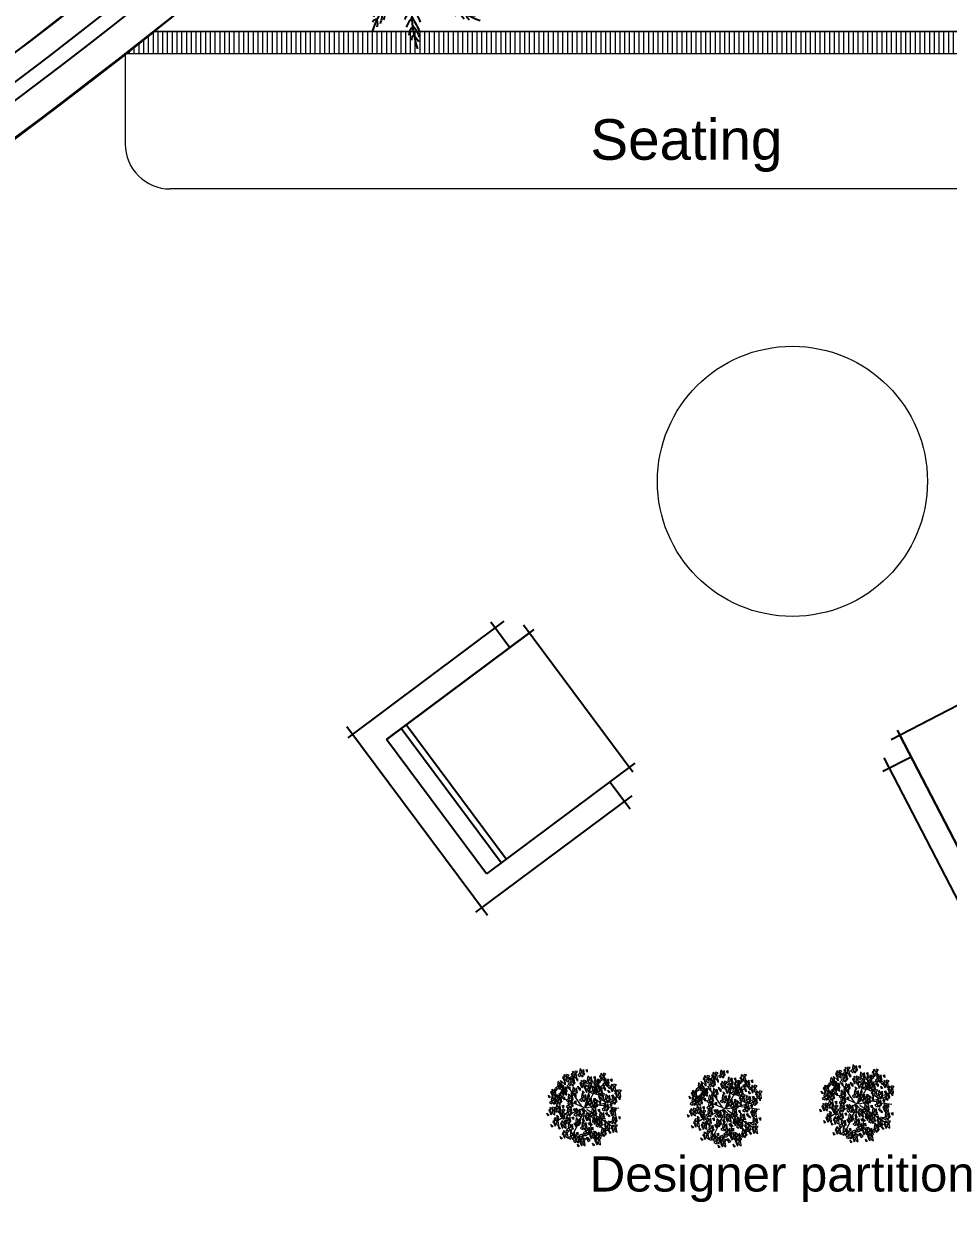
# Model space of a CAD drawing. Header units: millimetres. Extents: x 14520794 to 14796193, y 1415067 to 1454683.
# Drawn here: x 14791447 to 14794568, y 1442282 to 1446332 of the extents above; entities that cross this region are included whole.
import ezdxf

# ---------------------------------------------------------------- set-up
doc = ezdxf.new("R2010")
doc.units = ezdxf.units.MM
doc.header["$LTSCALE"] = 0.01
doc.header["$MEASUREMENT"] = 0
doc.linetypes.add('0', pattern=[0])
doc.layers.get('0').update_dxf_attribs({"color": 6, "lineweight": 0})
for name, color, linetype in [('6', 6, 'Continuous'), ('E.COLHATCH', 9, 'Continuous'), ('ESC', 2, 'Continuous'), ('GLASS', 5, 'Continuous'), ('TREES', 3, 'Continuous'), ('VISITOR CHAIR', 32, 'Continuous')]:
    doc.layers.add(name, color=color, linetype=linetype)
for name, color, linetype, lineweight in [('DIM', 6, 'Continuous', 13), ('fur_h', 32, 'Continuous', 13), ('HATCH', 8, 'Continuous', 15), ('partition', 34, 'Continuous', 30), ('text-1', 2, 'Continuous', 25), ('TREE', 3, 'Continuous', 15)]:
    doc.layers.add(name, color=color, linetype=linetype, lineweight=lineweight)
doc.styles.add('S2', font='arial.ttf', dxfattribs={"width": 0.9, "height": 150})

# ---------------------------------------------------------------- blocks, each defined once
blk = doc.blocks.new('single seater')
for p, q in [((140, 50.1), (140, -671.3)), ((940, -663.6), (940, 57.8)), ((975.3, 30), (104.4, 30)), ((230, -740.9), (230, -60)), ((230, -720), (230, -60)), ((230, -60), (230, -720)), ((850, -60), (230, -60)), ((850, -744.7), (850, -60)), ((850, -127.5), (230, -127.5)), ((850, -150), (230, -150)), ((112.1, -630), (230, -630)), ((850, -630), (975.3, -630))]:
    blk.add_line(p, q)
blk.add_lwpolyline([(193.3, -720), (871, -720)])
blk = doc.blocks.new('A$C6ABC0109')
at = {"layer": 'TREES'}
for centre, radius, start, end in [((6.304, 2.495), 6.78, 161.87058, 201.59363), ((3.633, 5.724), 6.78, 197.87058, 237.59363), ((0.196, 3.84), 0.835, 182.87895, 221.53455), ((-0.143, 4.054), 0.351, 173.77911, 233.03955), ((-4.007, 5.153), 4.263, 326.05264, 338.83185), ((-1.642, 4.347), 1.639, 317.4391, 345.01267), ((-0.839, 4.494), 0.808, 308.4321, 338.35152), ((-2.499, 3.196), 0.351, 209.77911, 269.03955), ((-3.321, 3.142), 0.808, 344.4321, 14.35152), ((-3.884, 2.551), 1.639, 353.4391, 21.01267), ((-6.271, 1.814), 4.263, 2.05264, 14.83185), ((6.381, 6.2), 8.001, 204.56726, 211.21068), ((6.376, 6.862), 8.001, 206.1883, 211.13856), ((-4.862, 4.906), 5.211, 327.55294, 339.11096), ((5.865, -3.401), 6.78, 110.17246, 149.89552), ((3.134, 2.226), 0.835, 131.18084, 169.83644), ((3.093, 2.625), 0.351, 122.081, 181.34143), ((-2.099, 3.221), 0.835, 218.87895, 257.53455), ((1.125, 9.299), 8.001, 242.1883, 247.13856), ((-6.817, 1.111), 5.211, 3.55294, 15.11096), ((-8.105, -0.327), 7.022, 10.67551, 20.63066), ((6.444, 5.585), 8.001, 202.94825, 211.30767), ((6.518, 5.174), 8.001, 201.68252, 211.40186), ((-6.749, 4.499), 7.022, 334.67551, 344.63066), ((-6.261, 3.599), 6.444, 337.03468, 347.42683), ((8.377, -1.595), 8.001, 151.25014, 159.60955), ((8.821, -1.165), 8.001, 152.86914, 159.51256), ((9.337, -0.75), 8.001, 154.49018, 159.44044), ((1.561, 6.338), 4.263, 274.35453, 287.13373), ((2.393, 3.983), 1.639, 265.74098, 293.31455), ((3.006, 3.444), 0.808, 256.73399, 286.6534), ((1.518, 8.767), 8.001, 240.56726, 247.21068), ((1.931, 8.306), 8.001, 238.94825, 247.30767), ((-7.181, -0.768), 6.444, 13.03468, 23.42683), ((6.59, 4.871), 8.001, 200.51858, 211.49813), ((7.907, -2.153), 8.001, 148.82046, 159.80001), ((8.101, -1.908), 8.001, 149.9844, 159.70375), ((-0.652, 8.085), 7.022, 282.9774, 292.93255), ((0.837, 6.856), 5.211, 275.85482, 287.41284), ((-0.554, 6.757), 6.78, 234.96812, 274.69118), ((-3.921, 1.042), 0.351, 246.87666, 306.1371), ((-4.544, 0.504), 0.808, 21.52965, 51.44906), ((-4.636, -0.308), 1.639, 30.53665, 58.11022), ((-6.096, -2.335), 4.263, 39.15019, 51.9294), ((-6.108, -3.226), 5.211, 40.65049, 52.20851), ((-6.267, -5.149), 7.022, 47.77306, 57.72821), ((2.232, 8.018), 8.001, 237.68252, 247.40186), ((2.469, 7.814), 8.001, 236.51858, 247.49813), ((-1.056, 7.144), 6.444, 285.33656, 295.72871), ((5.297, -6.253), 8.001, 114.32017, 125.29972), ((5.595, -6.161), 8.001, 115.48411, 125.20345), ((6, -6.06), 8.001, 116.74985, 125.10926), ((6.609, -5.956), 8.001, 118.36885, 125.01227), ((7.27, -5.907), 8.001, 119.98989, 124.94015), ((3.844, 0.059), 0.835, 96.68054, 135.33615), ((4.036, 0.412), 0.351, 87.58071, 146.84114), ((-4.42, 5.141), 6.78, 270.96812, 310.69118), ((-3.617, 1.303), 0.835, 255.9765, 294.6321), ((-4.712, 8.096), 8.001, 279.28584, 284.23611), ((-4.077, 7.908), 8.001, 277.66481, 284.30823), ((-6.509, 1.896), 6.78, 304.03388, 343.75694), ((-3.47, 7.79), 8.001, 276.0458, 284.40522), ((-5.264, -4.944), 6.444, 50.13223, 60.52438), ((-6.647, -1.335), 6.78, 331.63191, 11.35496), ((2.908, -6.125), 6.78, 75.67217, 115.39522), ((-0.785, -6.734), 6.78, 43.63191, 83.35496), ((-4.593, -4.987), 6.78, 7.63191, 47.35496), ((3.176, 6.486), 6.444, 250.83627, 261.22842), ((4.042, 7.032), 7.022, 248.4771, 258.43225), ((4.573, 5.177), 5.211, 241.35453, 252.91255), ((4.876, 4.339), 4.263, 239.85424, 252.63344), ((4.228, 1.927), 1.639, 231.24069, 258.81426), ((4.428, 1.135), 0.808, 222.2337, 252.15311), ((-3.056, 7.741), 8.001, 274.78007, 284.49941), ((-2.744, 7.722), 8.001, 273.61613, 284.59567), ((-1.353, -7.094), 6.444, 86.13223, 96.52438), ((-7.022, 4.467), 8.001, 310.78007, 320.49941), ((-6.759, 4.634), 8.001, 309.61613, 320.59567), ((-8.193, 0.196), 8.001, 342.68189, 353.66143), ((-3.818, -7.251), 8.001, 46.27991, 57.25946), ((1.173, -8.111), 8.001, 82.27991, 93.25946), ((1.474, -8.191), 8.001, 83.44385, 93.16319), ((6.133, 3.813), 6.444, 218.79601, 229.18816), ((1.871, -8.32), 8.001, 84.70959, 93.069), ((7.157, 3.817), 7.022, 216.43684, 226.39199), ((2.443, -8.555), 8.001, 86.32859, 92.97201), ((6.623, 1.962), 5.211, 209.31427, 220.87229), ((-3.57, -2.974), 1.639, 66.53665, 94.11022), ((-3.559, -5.472), 4.263, 75.15019, 87.9294), ((-8.571, 3.78), 8.001, 315.28584, 320.23611), ((-3.045, -6.2), 5.211, 76.65049, 88.20851), ((-2.044, -7.85), 7.022, 83.77306, 93.72821), ((-7.947, 4.001), 8.001, 313.66481, 320.30823), ((-7.386, 4.262), 8.001, 312.0458, 320.40522), ((2.737, -6.683), 6.444, 119.19798, 129.59013), ((-8.515, -0.458), 8.001, 345.11156, 353.47097), ((-8.322, -0.088), 8.001, 343.84582, 353.56517), ((5.522, -4.655), 6.444, 146.79601, 157.18816), ((-7.351, -3.622), 8.001, 10.27991, 21.25946), ((-7.334, -3.933), 8.001, 11.44385, 21.16319), ((-3.622, -7.493), 8.001, 47.44385, 57.16319), ((7.203, -0.52), 6.444, 182.79601, 193.18816), ((-3.376, -7.831), 8.001, 48.70959, 57.069), ((8.034, -1.119), 7.022, 180.43684, 190.39199), ((3.029, -8.864), 8.001, 87.94963, 92.89989), ((6.436, 1.091), 4.263, 207.81398, 220.59318), ((4.606, -0.61), 1.639, 199.20043, 226.774), ((3.29, -1.989), 0.835, 64.64028, 103.29589), ((-3.972, -2.263), 0.808, 57.52965, 87.44906), ((-3.784, -1.462), 0.351, 282.87666, 342.1371), ((-3.692, -1.071), 0.835, 291.9765, 330.6321), ((0.83, -6.857), 5.211, 109.71625, 121.27427), ((2.57, -7.693), 7.022, 116.83882, 126.79397), ((-8.843, -0.982), 8.001, 346.73056, 353.37399), ((5.842, -5.627), 7.022, 144.43684, 154.39199), ((-7.382, -4.967), 8.001, 14.32859, 20.97201), ((-7.334, -4.351), 8.001, 12.70959, 21.069), ((6.511, -2.305), 5.211, 173.31427, 184.87229), ((-3.052, -8.357), 8.001, 50.32859, 56.97201), ((3.639, -1.792), 0.351, 55.54045, 114.80088), ((4.356, -1.387), 0.808, 190.19344, 220.11285), ((0.003, -6.528), 4.263, 108.21595, 120.99515), ((-9.245, -1.509), 8.001, 348.3516, 353.30187), ((3.027, -5.784), 4.263, 135.81398, 148.59318), ((3.913, -5.692), 5.211, 137.31427, 148.87229), ((-7.494, -5.62), 8.001, 15.94963, 20.89989), ((5.848, -2.9), 4.263, 171.81398, 184.59318), ((-2.76, -8.951), 8.001, 51.94963, 56.89989), ((3.368, -3.201), 1.639, 163.20043, 190.774), ((1.493, -3.543), 0.835, 28.64028, 67.29589), ((-2.094, -4.064), 0.808, 90.59541, 120.51482), ((-1.369, -4.44), 1.639, 99.60241, 127.17597), ((-2.374, -3.29), 0.351, 315.94242, 15.20285), ((-2.51, -2.912), 0.835, 325.04226, 3.69786), ((0.844, -4.569), 1.639, 127.20043, 154.774), ((-0.875, -3.744), 0.835, 352.64028, 31.29589), ((2.709, -3.683), 0.808, 154.19344, 184.11285), ((1.891, -3.589), 0.351, 19.54045, 78.80088), ((0.027, -4.572), 0.808, 118.19344, 148.11285), ((-0.58, -4.015), 0.351, 343.54045, 42.80088)]:
    blk.add_arc(centre, radius, start, end, dxfattribs=at)
blk = doc.blocks.new('flower shrub 3')
at = {"layer": 'TREE', "color": 108, "true_color": 0x003d0f}
for p, q in [((-166.1, 183.2), (-150.2, 187.7)), ((-161.6, 158.3), (-166.1, 183.2)), ((-150.2, 187.7), (-150.3, 167.3)), ((-130.4, 216.9), (-123.5, 236)), ((-114, 215.7), (-130.4, 216.9)), ((-123.5, 236), (-109, 242.8)), ((-227, 106.5), (-211.2, 110.9)), ((-222.6, 81.6), (-227, 106.5)), ((-211.3, 90.6), (-222.6, 79.4)), ((-211.2, 110.9), (-211.3, 90.6)), ((-150.3, 167.3), (-161.6, 156.1)), ((-206, -97.5), (-206.1, -81.5)), ((-204.5, -83.1), (-183.6, -97.3)), ((-191.5, -111.7), (-206, -97.5)), ((-183.6, -97.3), (-191.5, -111.7)), ((-186.9, -150.9), (-179.9, -131.8)), ((-170.5, -152), (-186.9, -150.9)), ((-179.9, -131.8), (-165.5, -125)), ((-166.2, -127.1), (-170.5, -152)), ((-163.1, -171.9), (-163.2, -156)), ((-148.6, -186.2), (-163.1, -171.9)), ((-161.6, -157.6), (-140.7, -171.7)), ((-161.5, -112.4), (-145.7, -107.9)), ((-157.1, -137.2), (-161.5, -112.4)), ((-145.8, -128.2), (-157.1, -139.5)), ((-140.7, -171.7), (-148.6, -186.2)), ((-145.7, -107.9), (-145.8, -128.2)), ((10.1, -195.8), (26, -191.4)), ((14.6, -220.7), (10.1, -195.8)), ((25.9, -211.7), (14.5, -223)), ((26, -191.4), (25.9, -211.7))]:
    blk.add_line(p, q, dxfattribs=at)
at = {"layer": 'TREE', "color": 92, "true_color": 0x00cc00}
for p, q in [((-109.8, 240.6), (-114, 215.7)), ((-104.3, 171), (-104.5, 187)), ((-102.9, 185.4), (-82, 171.2)), ((-96, 214.8), (-80.2, 219.2)), ((-91.6, 189.9), (-96, 214.8)), ((-80.3, 198.9), (-91.6, 187.7)), ((-80.2, 219.2), (-80.3, 198.9)), ((21.4, 185.5), (37.3, 189.9)), ((25.9, 160.6), (21.4, 185.5)), ((37.3, 189.9), (37.2, 169.6)), ((58.3, 162), (58.1, 177.9)), ((59.8, 176.3), (80.7, 162.2)), ((71.1, 221.6), (86.9, 226)), ((75.6, 196.7), (71.1, 221.6)), ((86.9, 205.7), (75.5, 194.4)), ((86.9, 226), (86.9, 205.7)), ((-89.8, 156.8), (-104.3, 171)), ((-82, 171.2), (-89.8, 156.8)), ((37.2, 169.6), (25.8, 158.3)), ((72.8, 147.7), (58.3, 162)), ((80.7, 162.2), (72.8, 147.7)), ((42.5, 35.6), (42.3, 51.6)), ((57, 21.4), (42.5, 35.6)), ((43.9, 50), (64.8, 35.8)), ((64.8, 35.8), (57, 21.4)), ((184.1, 9.5), (199.9, 13.9)), ((188.5, -15.4), (184.1, 9.5)), ((188.1, 20.6), (195.1, 39.7)), ((204.5, 19.5), (188.1, 20.6)), ((195.1, 39.7), (209.5, 46.5)), ((199.9, 13.9), (199.8, -6.4)), ((208.7, 44.3), (204.5, 19.5)), ((84.7, -53.7), (100.5, -49.2)), ((89.1, -78.6), (84.7, -53.7)), ((100.4, -69.6), (89.1, -80.8)), ((100.5, -49.2), (100.4, -69.6)), ((199.8, -6.4), (188.5, -17.7)), ((218.7, -20.8), (218.5, -4.8)), ((233.2, -35), (218.7, -20.8)), ((220.1, -6.4), (241, -20.6)), ((241, -20.6), (233.2, -35)), ((143.4, -141.7), (159.2, -137.2)), ((147.8, -166.6), (143.4, -141.7)), ((159.2, -137.2), (159.2, -157.6))]:
    blk.add_line(p, q, dxfattribs=at)
at = {"layer": 'TREE', "color": 72}
blk.add_line((159.2, -157.6), (147.8, -168.8), dxfattribs=at)
at = {"layer": 'TREE', "color": 92, "true_color": 0x00cc00}
for points in [[(-81.5, 253.1), (-74, 262.7), (-93.5, 268.4), (-80.9, 255.3)], [(-50.4, 246.2), (-38.7, 261.6), (-30.1, 245.6), (-46.1, 237), (-50.4, 246.2)], [(24.3, 250.7), (23.1, 262.8), (8.2, 260.2), (24.3, 250.7)], [(49.5, 264.4), (57, 273.9), (37.6, 279.7), (50.2, 266.6)], [(-84.4, 211.6), (-109.5, 214.3), (-109.3, 230.8), (-89.8, 225), (-82.2, 211)], [(-92.8, 176.4), (-85.3, 186), (-104.8, 191.7), (-92.2, 178.6)], [(-81.7, 236.7), (-97.2, 231.9), (-102, 247.4), (-81, 238.9)], [(-59.4, 140), (-93.7, 220.8)], [(-84.3, 244.8), (-59.4, 248.7), (-55.3, 232.7), (-75.6, 233.3), (-86.6, 244.9)], [(-82.1, 204.2), (-57.1, 208), (-53, 192.1), (-73.3, 192.7), (-84.3, 204.3)], [(-76.4, 204), (-81.2, 192.8), (-60.9, 192.3), (-76.4, 201.7)], [(-80.5, 219.9), (-66.7, 228.5), (-58, 214.8), (-80.5, 217.6)], [(-78.2, 179.3), (-64.4, 187.9), (-55.7, 174.2), (-78.3, 177)], [(-55.5, 223.7), (-51.3, 212.3), (-37.6, 218.7), (-55.5, 223.7)], [(-53.2, 183.1), (-49, 171.7), (-35.3, 178.1), (-53.2, 183.1)], [(-48.1, 205.5), (-36.4, 221), (-27.8, 205), (-43.9, 196.4), (-48.1, 205.5)], [(-37.1, 234.5), (-41.8, 227.9), (-30.6, 225.3), (-26, 229.7), (-34.9, 234.5)], [(-34.9, 193.9), (-39.6, 187.3), (-28.3, 184.7), (-23.7, 189.1), (-32.6, 193.8)], [(-23.3, 211), (1.6, 214.8), (5.7, 198.9), (-14.6, 199.5), (-25.6, 211)], [(-19.5, 186), (-5.7, 194.7), (3, 180.9), (-19.5, 183.8)], [(13.5, 230.4), (-1.8, 218.4), (-6, 236.1), (11.8, 240.3), (13.5, 230.4)], [(3.7, 245), (10, 250.2), (-0.2, 255.6), (-5.8, 252.5), (1.6, 245.7)], [(5.5, 189.9), (9.7, 178.5), (23.4, 184.9), (5.5, 189.9)], [(17.3, 172.8), (23.5, 178), (13.3, 183.4), (7.7, 180.4), (15.1, 173.5)], [(10.6, 212.3), (22.3, 227.8), (30.9, 211.8), (14.9, 203.2), (10.6, 212.3)], [(23.9, 200.7), (19.2, 194), (30.4, 191.5), (35, 195.9), (26.1, 200.6)], [(46.7, 222.9), (21.5, 225.6), (21.7, 242.1), (41.2, 236.3), (48.8, 222.3)], [(37.8, 178.5), (36.7, 190.6), (21.8, 188), (37.8, 178.5)], [(49.4, 248), (33.8, 243.2), (29, 258.7), (50, 250.1)], [(62.9, 175.8), (47.4, 171), (42.5, 186.5), (63.6, 177.9)], [(63.1, 192.2), (70.6, 201.7), (51.1, 207.5), (63.7, 194.4)], [(65.7, 157.2), (92.6, 203.7)], [(94.8, 201), (79.5, 189.1), (75.4, 206.8), (93.1, 211), (94.8, 201)], [(85, 215.7), (91.3, 220.9), (81.1, 226.3), (75.5, 223.2), (82.9, 216.3)], [(105.6, 221.4), (104.4, 233.5), (89.5, 230.8), (105.6, 221.4)], [(128, 193.6), (102.9, 196.3), (103, 212.7), (122.5, 207), (130.1, 192.9)], [(121.4, 167.2), (120.3, 179.3), (105.3, 176.7), (121.4, 167.2)], [(130.7, 218.7), (115.1, 213.8), (110.3, 229.4), (131.3, 220.8)], [(130.8, 235.1), (138.4, 244.6), (118.9, 250.4), (131.5, 237.2)], [(146.5, 164.5), (130.9, 159.7), (126.1, 175.2), (147.1, 166.7)], [(146.6, 180.9), (154.2, 190.5), (134.7, 196.2), (147.3, 183.1)], [(218.9, 167.4), (226.5, 176.9), (207, 182.7), (219.6, 169.6)], [(-95.7, 134.9), (-120.8, 137.6), (-120.6, 154.1), (-101.1, 148.3), (-93.5, 134.3)], [(-115.9, 92.7), (-104.2, 108.2), (-95.6, 92.2), (-111.6, 83.6), (-115.9, 92.7)], [(-109.4, 155.5), (-114.1, 148.9), (-102.9, 146.3), (-98.3, 150.7), (-107.2, 155.5)], [(-92.9, 160), (-108.5, 155.2), (-113.3, 170.7), (-92.3, 162.2)], [(-100.1, 123), (-75.2, 126.8), (-71.1, 110.9), (-91.4, 111.5), (-102.4, 123)], [(-96.3, 98.1), (-82.5, 106.7), (-73.8, 92.9), (-96.3, 95.8)], [(-74.1, 163.4), (-78.9, 152.2), (-58.6, 151.7), (-74.2, 161.1)], [(-71.3, 101.9), (-67.1, 90.5), (-53.4, 96.9), (-71.3, 101.9)], [(-66.2, 124.3), (-54.5, 139.8), (-45.9, 123.8), (-61.9, 115.2), (-66.2, 124.3)], [(-53, 112.7), (-57.6, 106), (-46.4, 103.5), (-41.8, 107.9), (-50.7, 112.6)], [(-54.9, 123), (-30, 126.8), (-25.9, 110.9), (-46.2, 111.5), (-57.2, 123)], [(-2.5, 7.1), (-51.6, 124.7)], [(-51.1, 98.1), (-37.3, 106.7), (-28.6, 92.9), (-51.2, 95.8)], [(-26.1, 101.9), (-21.9, 90.5), (-8.2, 96.9), (-26.1, 101.9)], [(-21, 124.3), (-9.3, 139.8), (-0.7, 123.8), (-16.7, 115.2), (-21, 124.3)], [(-15.4, 170.1), (-20.2, 159), (0.1, 158.4), (-15.4, 167.9)], [(-7.8, 112.7), (-12.5, 106), (-1.2, 103.5), (3.4, 107.9), (-5.5, 112.6)], [(-0.7, 129.8), (24.2, 133.6), (28.3, 117.7), (8, 118.2), (-3, 129.8)], [(-2.5, 7.1), (56.3, 136.9)], [(7.2, 88.9), (2.4, 77.8), (22.7, 77.2), (7.1, 86.7)], [(3.1, 104.8), (16.9, 113.5), (25.6, 99.7), (3.1, 102.6)], [(27.1, 158.2), (11.8, 146.2), (7.6, 163.9), (25.3, 168.1), (27.1, 158.2)], [(28.1, 108.7), (32.3, 97.3), (46, 103.7), (28.1, 108.7)], [(33.2, 131.1), (44.9, 146.6), (53.5, 130.5), (37.5, 121.9), (33.2, 131.1)], [(60.2, 150.7), (35.1, 153.4), (35.3, 169.9), (54.7, 164.1), (62.4, 150.1)], [(46.4, 119.4), (41.7, 112.8), (53, 110.2), (57.6, 114.6), (48.7, 119.4)], [(60.3, 138.8), (85.2, 142.6), (89.3, 126.7), (69, 127.3), (58, 138.8)], [(68.2, 97.9), (63.4, 86.8), (83.7, 86.2), (68.1, 95.7)], [(64.1, 113.8), (77.9, 122.5), (86.6, 108.7), (64, 111.6)], [(89.1, 117.7), (93.3, 106.3), (107, 112.7), (89.1, 117.7)], [(110.7, 146.9), (95.3, 134.9), (91.2, 152.6), (108.9, 156.8), (110.7, 146.9)], [(100.9, 161.5), (107.1, 166.7), (96.9, 172.1), (91.3, 169.1), (98.7, 162.2)], [(94.2, 140.1), (105.9, 155.6), (114.5, 139.6), (98.5, 131), (94.2, 140.1)], [(107.4, 128.5), (102.7, 121.8), (114, 119.3), (118.6, 123.7), (109.7, 128.4)], [(112.2, 120.7), (137.2, 124.6), (141.3, 108.7), (120.9, 109.2), (110, 120.8)], [(116.1, 95.8), (129.9, 104.5), (138.5, 90.7), (116, 93.5)], [(143.8, 139.4), (118.7, 142.1), (118.8, 158.6), (138.3, 152.8), (146, 138.8)], [(122.1, 56.8), (200.5, 95.9)], [(141, 99.6), (145.2, 88.2), (159, 94.6), (141, 99.6)], [(146.1, 122.1), (157.9, 137.6), (166.5, 121.5), (150.4, 112.9), (146.1, 122.1)], [(159.4, 110.4), (154.7, 103.8), (165.9, 101.2), (170.6, 105.6), (161.6, 110.4)], [(182.9, 133.3), (167.6, 121.4), (163.4, 139.1), (181.2, 143.3), (182.9, 133.3)], [(173.1, 148), (179.4, 153.2), (169.2, 158.6), (163.6, 155.5), (171, 148.6)], [(170.9, 107.2), (195.9, 111), (200, 95.1), (179.7, 95.7), (168.7, 107.3)], [(174.8, 82.3), (188.6, 90.9), (197.3, 77.1), (174.7, 80)], [(193.7, 153.7), (192.5, 165.8), (177.6, 163.1), (193.7, 153.7)], [(216.1, 125.9), (191, 128.6), (191.1, 145), (210.6, 139.3), (218.2, 125.2)], [(218.8, 151), (203.2, 146.2), (198.4, 161.7), (219.4, 153.1)], [(204.9, 108.5), (216.6, 124), (225.2, 108), (209.2, 99.4), (204.9, 108.5)], [(218.1, 96.9), (213.4, 90.2), (224.7, 87.7), (229.3, 92.1), (220.4, 96.8)], [(229.7, 72.4), (241.4, 87.9), (250.1, 71.9), (234, 63.3), (229.7, 72.4)], [(-121, 70.3), (-116.8, 58.9), (-103.1, 65.3), (-121, 70.3)], [(-102.6, 81.1), (-107.3, 74.5), (-96.1, 71.9), (-91.5, 76.3), (-100.4, 81)], [(-102.4, 26), (-77.4, 29.8), (-73.3, 13.9), (-93.7, 14.4), (-104.6, 26)], [(-98.5, 1), (-84.7, 9.7), (-76.1, -4.1), (-98.6, -1.2)], [(-92.2, 82.1), (-97, 71), (-76.7, 70.4), (-92.3, 79.9)], [(-73.6, 4.9), (-69.4, -6.5), (-55.6, -0.1), (-73.6, 4.9)], [(-68.5, 27.3), (-56.7, 42.8), (-48.1, 26.8), (-64.2, 18.2), (-68.5, 27.3)], [(-55.2, 15.7), (-59.9, 9), (-48.7, 6.5), (-44, 10.9), (-53, 15.6)], [(-47, 82.1), (-51.8, 71), (-31.5, 70.4), (-47.1, 79.9)], [(3.8, 66.6), (28.7, 70.4), (32.8, 54.5), (12.5, 55.1), (1.5, 66.6)], [(11.7, 25.7), (6.9, 14.6), (27.2, 14), (11.7, 23.5)], [(7.6, 41.6), (21.4, 50.3), (30.1, 36.5), (7.6, 39.4)], [(9.7, 7.1), (125, 58.6)], [(14.6, 7.1), (137.2, 26.7)], [(14.6, 4.7), (156.8, -137.4)], [(32.6, 45.5), (36.8, 34.1), (50.5, 40.5), (32.6, 45.5)], [(37.7, 67.9), (49.4, 83.4), (58, 67.4), (42, 58.8), (37.7, 67.9)], [(51, 56.3), (46.3, 49.6), (57.5, 47.1), (62.1, 51.5), (53.2, 56.2)], [(67.2, -8.8), (66, 3.3), (51.1, 0.7), (67.2, -8.8)], [(71.6, 66.6), (96.5, 70.4), (100.6, 54.5), (80.3, 55.1), (69.3, 66.6)], [(79.5, 25.7), (74.7, 14.6), (95, 14), (79.4, 23.5)], [(75.4, 41.6), (89.2, 50.3), (97.9, 36.5), (75.3, 39.4)], [(92.4, 4.9), (100, 14.5), (80.5, 20.3), (93.1, 7.1)], [(100.9, 21.5), (125.9, 25.3), (130, 9.4), (109.6, 9.9), (98.7, 21.5)], [(100.4, 45.5), (104.6, 34.1), (118.3, 40.5), (100.4, 45.5)], [(104.8, -3.5), (118.6, 5.2), (127.2, -8.6), (104.7, -5.7)], [(105.5, 67.9), (117.2, 83.4), (125.8, 67.4), (109.8, 58.8), (105.5, 67.9)], [(118.7, 56.3), (114, 49.6), (125.3, 47.1), (129.9, 51.5), (121, 56.2)], [(120.2, 79.9), (115.3, 68.7), (135.7, 68.2), (120.1, 77.6)], [(129.7, 0.4), (133.9, -11), (147.7, -4.6), (129.7, 0.4)], [(134.8, -1.1), (159.8, 2.7), (163.9, -13.2), (143.5, -12.6), (132.5, -1)], [(134.9, 22.8), (146.6, 38.3), (155.2, 22.2), (139.1, 13.7), (134.9, 22.8)], [(148.1, 11.2), (143.4, 4.5), (154.6, 2), (159.3, 6.3), (150.4, 11.1)], [(168.7, 0.2), (180.5, 15.7), (189.1, -0.3), (173, -8.9), (168.7, 0.2)], [(178.9, 66.3), (174.1, 55.2), (194.4, 54.6), (178.8, 64.1)], [(195.8, 71.1), (220.8, 74.9), (224.8, 59), (204.5, 59.6), (193.5, 71.2)], [(203.7, 30.3), (198.9, 19.1), (219.2, 18.5), (203.7, 28)], [(199.6, 46.2), (213.4, 54.8), (222.1, 41), (199.6, 43.9)], [(199.8, 86.1), (204, 74.7), (217.7, 81.1), (199.8, 86.1)], [(237.2, 9.2), (221.8, -2.7), (217.7, 15), (235.4, 19.2), (237.2, 9.2)], [(227.4, 23.9), (233.6, 29.1), (223.4, 34.5), (217.8, 31.4), (225.2, 24.6)], [(224.6, 50), (228.8, 38.6), (242.5, 45), (224.6, 50)], [(247.9, 29.6), (246.8, 41.7), (231.8, 39.1), (247.9, 29.6)], [(243, 60.8), (238.3, 54.1), (249.5, 51.6), (254.1, 56), (245.2, 60.7)], [(270.3, 1.8), (245.2, 4.5), (245.3, 20.9), (264.8, 15.2), (272.5, 1.2)], [(273, 26.9), (257.4, 22.1), (252.6, 37.6), (273.6, 29)], [(273.1, 43.3), (280.7, 52.8), (261.2, 58.6), (273.8, 45.5)], [(-111.7, -63.3), (-116.4, -69.9), (-105.2, -72.5), (-100.5, -68.1), (-109.4, -63.4)], [(-115.9, -90), (-104.2, -74.5), (-95.6, -90.6), (-111.6, -99.2), (-115.9, -90)], [(-94.4, -14.9), (-99.3, -26), (-78.9, -26.6), (-94.5, -17.1)], [(-75.3, -16.9), (-50.3, -13.1), (-46.2, -29), (-66.6, -28.4), (-77.5, -16.8)], [(-67.3, -57.7), (-72.2, -68.9), (-51.8, -69.4), (-67.4, -60)], [(-71.4, -41.8), (-57.6, -33.2), (-49, -46.9), (-71.5, -44.1)], [(-49.9, -94.3), (-42.3, -84.8), (-61.8, -79), (-49.2, -92.2)], [(-52.7, -55.3), (-27.7, -51.4), (-23.6, -67.3), (-44, -66.8), (-54.9, -55.2)], [(-48.8, -80.2), (-35.1, -71.5), (-26.4, -85.3), (-48.9, -82.4)], [(-46.5, -38), (-42.3, -49.4), (-28.5, -43), (-46.5, -38)], [(-41.3, -15.6), (-29.6, -0.1), (-21, -16.1), (-37.1, -24.7), (-41.3, -15.6)], [(-28.1, -27.2), (-32.8, -33.8), (-21.6, -36.4), (-16.9, -32), (-25.8, -27.3)], [(-23.9, -76.3), (-19.7, -87.7), (-5.9, -81.3), (-23.9, -76.3)], [(-18.8, -53.9), (-7, -38.4), (1.6, -54.5), (-14.5, -63.1), (-18.8, -53.9)], [(-5.5, -65.6), (-10.2, -72.2), (1, -74.8), (5.7, -70.4), (-3.3, -65.6)], [(3.8, -48.5), (28.7, -44.6), (32.8, -60.6), (12.5, -60), (1.5, -48.4)], [(7.6, -73.4), (21.4, -64.8), (30.1, -78.5), (7.6, -75.7)], [(32.6, -69.6), (36.8, -81), (50.5, -74.6), (32.6, -69.6)], [(56.4, -29.1), (41.1, -41), (36.9, -23.3), (54.7, -19.2), (56.4, -29.1)], [(46.6, -14.4), (52.9, -9.2), (42.7, -3.9), (37.1, -6.9), (44.5, -13.8)], [(37.7, -47.1), (49.4, -31.7), (58, -47.7), (42, -56.3), (37.7, -47.1)], [(51, -58.8), (46.3, -65.4), (57.5, -68), (62.1, -63.6), (53.2, -58.8)], [(55.9, -29), (171.1, -41.2)], [(83.6, -85.5), (68.2, -97.4), (64.1, -79.7), (81.8, -75.6), (83.6, -85.5)], [(73.8, -70.8), (80, -65.6), (69.8, -60.3), (64.2, -63.3), (71.6, -70.2)], [(89.6, -36.6), (64.5, -33.8), (64.6, -17.4), (84.1, -23.2), (91.7, -37.2)], [(92.3, -11.5), (76.7, -16.3), (71.9, -0.7), (92.9, -9.3)], [(94.3, -65.2), (93.2, -53.1), (78.2, -55.7), (94.3, -65.2)], [(116.7, -93), (91.6, -90.2), (91.7, -73.8), (111.2, -79.6), (118.8, -93.6)], [(119.4, -67.9), (103.8, -72.7), (99, -57.1), (120, -65.7)], [(108.9, -19.4), (104, -30.5), (124.4, -31.1), (108.8, -21.6)], [(119.5, -51.5), (127.1, -41.9), (107.6, -36.2), (120.2, -49.3)], [(116.8, -90), (128.5, -74.5), (137.1, -90.6), (121.1, -99.2), (116.8, -90)], [(142.7, -41.9), (137.9, -53.1), (158.2, -53.6), (142.7, -44.2)], [(138.6, -26), (152.4, -17.4), (161.1, -31.2), (138.6, -28.3)], [(163.6, -22.2), (167.8, -33.6), (181.6, -27.2), (163.6, -22.2)], [(187.5, -60.7), (172.1, -72.6), (168, -54.9), (185.7, -50.8), (187.5, -60.7)], [(177.7, -46), (183.9, -40.8), (173.7, -35.5), (168.1, -38.5), (175.5, -45.4)], [(170.9, -71), (195.9, -67.2), (200, -83.1), (179.7, -82.6), (168.7, -71)], [(182, -11.4), (177.3, -18.1), (188.5, -20.6), (193.1, -16.2), (184.2, -11.5)], [(198.2, -40.3), (197.1, -28.2), (182.1, -30.9), (198.2, -40.3)], [(220.6, -68.1), (195.5, -65.4), (195.6, -49), (215.1, -54.8), (222.8, -68.8)], [(223.3, -43.1), (207.7, -47.9), (202.9, -32.3), (223.9, -40.9)], [(204.9, -69.7), (216.6, -54.2), (225.2, -70.3), (209.2, -78.8), (204.9, -69.7)], [(220.6, -86.6), (226.8, -81.4), (216.6, -76.1), (211, -79.1), (218.4, -86)], [(223.5, -26.6), (231, -17.1), (211.5, -11.3), (224.1, -24.5)], [(218.1, -81.3), (213.4, -88), (224.7, -90.6), (229.3, -86.2), (220.4, -81.4)], [(241.1, -80.9), (240, -68.9), (225.1, -71.5), (241.1, -80.9)], [(266.2, -83.7), (250.7, -88.5), (245.8, -72.9), (266.9, -81.5)], [(266.4, -67.2), (273.9, -57.7), (254.4, -51.9), (267, -65.1)], [(-121, -112.4), (-116.8, -123.8), (-103.1, -117.4), (-121, -112.4)], [(-102.6, -101.7), (-107.3, -108.3), (-96.1, -110.9), (-91.5, -106.5), (-100.4, -101.7)], [(-85.9, -128.4), (-101.2, -140.3), (-105.4, -122.6), (-87.6, -118.4), (-85.9, -128.4)], [(-95.7, -113.7), (-89.4, -108.5), (-99.6, -103.1), (-105.2, -106.2), (-97.8, -113.1)], [(-97.9, -147.8), (-72.9, -143.9), (-68.8, -159.8), (-89.1, -159.3), (-100.1, -147.7)], [(-75.1, -108), (-76.3, -95.9), (-91.2, -98.6), (-75.1, -108)], [(-52.7, -135.8), (-77.8, -133.1), (-77.7, -116.7), (-58.2, -122.4), (-50.6, -136.5)], [(-50, -110.7), (-65.6, -115.6), (-70.4, -100), (-49.4, -108.6)], [(-63.9, -146.4), (-52.2, -130.9), (-43.6, -147), (-59.7, -155.6), (-63.9, -146.4)], [(-44.8, -96.1), (-49.6, -107.2), (-29.3, -107.8), (-44.8, -98.3)], [(-34.6, -136.5), (-9.7, -132.6), (-5.6, -148.5), (-25.9, -148), (-36.9, -136.4)], [(-12.8, -149), (-20.2, -90.2)], [(-0.7, -135.1), (11, -119.7), (19.6, -135.7), (3.6, -144.3), (-0.7, -135.1)], [(11.7, -89.3), (6.9, -100.5), (27.2, -101), (11.7, -91.6)], [(28.6, -104.9), (53.6, -101), (57.7, -117), (37.4, -116.4), (26.4, -104.8)], [(36.6, -145.7), (31.7, -156.9), (52.1, -157.4), (36.5, -148)], [(32.5, -129.8), (46.3, -121.2), (54.9, -134.9), (32.4, -132.1)], [(57.4, -126), (61.7, -137.4), (75.4, -131), (57.4, -126)], [(62.6, -103.5), (74.3, -88.1), (82.9, -104.1), (66.8, -112.7), (62.6, -103.5)], [(70.6, -104.9), (75.5, -144.1)], [(75.8, -115.2), (71.1, -121.8), (82.3, -124.4), (87, -120), (78.1, -115.3)], [(82.8, -91.4), (107.8, -87.5), (111.9, -103.4), (91.6, -102.9), (80.6, -91.3)], [(90.8, -132.2), (86, -143.3), (106.3, -143.9), (90.7, -134.4)], [(86.7, -116.3), (100.5, -107.6), (109.2, -121.4), (86.6, -118.5)], [(105.4, -154.3), (111.6, -149.1), (101.4, -143.7), (95.8, -146.8), (103.2, -153.7)], [(125.9, -148.6), (124.8, -136.5), (109.9, -139.2), (125.9, -148.6)], [(111.7, -112.4), (115.9, -123.8), (129.6, -117.4), (111.7, -112.4)], [(130, -101.7), (125.3, -108.3), (136.6, -110.9), (141.2, -106.5), (132.3, -101.7)], [(151, -151.4), (135.5, -156.2), (130.6, -140.6), (151.7, -149.2)], [(151.2, -134.9), (158.7, -125.4), (139.2, -119.6), (151.8, -132.8)], [(148.4, -118.4), (173.3, -114.6), (177.4, -130.5), (157.1, -129.9), (146.1, -118.4)], [(152.2, -143.4), (166, -134.7), (174.7, -148.5), (152.1, -145.6)], [(178.9, -111.9), (174.1, -123), (194.4, -123.6), (178.8, -114.1)], [(174.8, -96), (188.6, -87.3), (197.3, -101.1), (174.7, -98.2)], [(177.2, -139.5), (181.4, -150.9), (195.1, -144.5), (177.2, -139.5)], [(182.3, -117.1), (194, -101.6), (202.6, -117.6), (186.6, -126.2), (182.3, -117.1)], [(195.5, -128.7), (190.8, -135.4), (202.1, -137.9), (206.7, -133.5), (197.8, -128.8)], [(199.8, -92.1), (204, -103.5), (217.7, -97.1), (199.8, -92.1)], [(230.4, -101.3), (215.1, -113.2), (210.9, -95.5), (228.6, -91.4), (230.4, -101.3)], [(263.5, -108.8), (238.4, -106), (238.6, -89.6), (258, -95.4), (265.7, -109.4)]]:
    blk.add_lwpolyline(points, dxfattribs=at)
at = {"layer": 'TREE', "color": 108, "true_color": 0x003d0f}
for points in [[(-187.7, 165.1), (-180.1, 174.7), (-199.6, 180.4), (-187, 167.3)], [(-190.5, 199.7), (-165.5, 203.5), (-161.4, 187.6), (-181.8, 188.2), (-192.7, 199.8)], [(-186.6, 174.8), (-172.8, 183.4), (-164.2, 169.6), (-186.7, 172.5)], [(-161.7, 178.6), (-157.5, 167.2), (-143.7, 173.6), (-161.7, 178.6)], [(-156.6, 201), (-144.8, 216.5), (-136.2, 200.5), (-152.3, 191.9), (-156.6, 201)], [(-143.3, 189.4), (-148, 182.7), (-136.8, 180.2), (-132.1, 184.6), (-141, 189.3)], [(-117.5, 219.1), (-132.8, 207.1), (-137, 224.8), (-119.3, 229), (-117.5, 219.1)], [(-127.3, 233.7), (-121, 238.9), (-131.2, 244.3), (-136.8, 241.3), (-129.5, 234.4)], [(-118.1, 162.7), (-119.2, 174.8), (-134.1, 172.2), (-118.1, 162.7)], [(-106.8, 239.4), (-107.9, 251.5), (-122.8, 248.9), (-106.8, 239.4)], [(-122.7, 167.2), (-111, 182.7), (-102.3, 166.6), (-118.4, 158), (-122.7, 167.2)], [(-258.3, 84.8), (-252.1, 90), (-262.2, 95.4), (-267.9, 92.4), (-260.5, 85.5)], [(-237.8, 90.5), (-238.9, 102.6), (-253.8, 100), (-237.8, 90.5)], [(-223.7, 131.1), (-239, 119.1), (-243.2, 136.9), (-225.4, 141), (-223.7, 131.1)], [(-233.5, 145.7), (-227.2, 151), (-237.4, 156.3), (-243, 153.3), (-235.6, 146.4)], [(-212.7, 87.8), (-228.2, 83), (-233.1, 98.5), (-212, 90)], [(-212.9, 151.4), (-214.1, 163.5), (-229, 160.9), (-212.9, 151.4)], [(-212.5, 104.2), (-205, 113.8), (-224.5, 119.5), (-211.9, 106.4)], [(-217.6, 109.4), (-192.6, 113.3), (-188.5, 97.4), (-208.9, 97.9), (-219.9, 109.5)], [(-190.5, 123.6), (-215.6, 126.4), (-215.5, 142.8), (-196, 137), (-188.4, 123)], [(-213.7, 84.5), (-200, 93.2), (-191.3, 79.4), (-213.8, 82.3)], [(-187.8, 148.7), (-203.4, 143.9), (-208.2, 159.4), (-187.2, 150.9)], [(-188.8, 88.4), (-184.6, 77), (-170.8, 83.4), (-188.8, 88.4)], [(-182.5, 158.9), (-187.4, 147.7), (-167, 147.1), (-182.6, 156.6)], [(-183.7, 110.8), (-171.9, 126.3), (-163.3, 110.2), (-179.4, 101.6), (-183.7, 110.8)], [(-170.4, 99.1), (-175.1, 92.5), (-163.9, 89.9), (-159.2, 94.3), (-168.2, 99.1)], [(-9.9, 24.3), (-166.8, 132)], [(-156.6, 165.8), (-131.6, 169.7), (-127.5, 153.8), (-147.9, 154.3), (-158.9, 165.9)], [(-148.7, 125), (-153.5, 113.9), (-133.2, 113.3), (-148.7, 122.8)], [(-152.8, 140.9), (-139, 149.6), (-130.3, 135.8), (-152.8, 138.7)], [(-149.8, 91.4), (-124.9, 95.2), (-120.8, 79.3), (-141.1, 79.9), (-152.1, 91.5)], [(-128.8, 142.4), (-144.1, 130.4), (-148.3, 148.1), (-130.6, 152.3), (-128.8, 142.4)], [(-138.6, 157), (-132.3, 162.2), (-142.5, 167.6), (-148.1, 164.6), (-140.8, 157.7)], [(-127.8, 144.8), (-123.6, 133.4), (-109.9, 139.8), (-127.8, 144.8)], [(-283.1, 39.5), (-258.1, 43.3), (-254.1, 27.4), (-274.4, 28), (-285.4, 39.6)], [(-279.3, 14.6), (-265.5, 23.2), (-256.8, 9.5), (-279.3, 12.3)], [(-248.5, 70.2), (-263.8, 58.2), (-268, 75.9), (-250.3, 80.1), (-248.5, 70.2)], [(-254.3, 18.4), (-250.1, 7), (-236.4, 13.4), (-254.3, 18.4)], [(-249.2, 40.8), (-237.5, 56.3), (-228.8, 40.3), (-244.9, 31.7), (-249.2, 40.8)], [(-235.9, 29.2), (-240.6, 22.6), (-229.4, 20), (-224.8, 24.4), (-233.7, 29.1)], [(-215.4, 62.7), (-240.5, 65.4), (-240.3, 81.9), (-220.8, 76.1), (-213.2, 62.1)], [(-209.7, 68.6), (-214.5, 57.5), (-194.2, 56.9), (-209.7, 66.3)], [(-183, 7), (-198.3, -4.9), (-202.5, 12.8), (-184.8, 16.9), (-183, 7)], [(-192.8, 21.7), (-186.5, 26.9), (-196.7, 32.2), (-202.4, 29.2), (-195, 22.3)], [(-7.4, 4.7), (-201.1, -54.1)], [(-172.3, 27.3), (-173.4, 39.4), (-188.3, 36.8), (-172.3, 27.3)], [(-149.9, -0.5), (-175, 2.3), (-174.8, 18.7), (-155.3, 12.9), (-147.7, -1.1)], [(-147.2, 24.6), (-162.7, 19.8), (-167.5, 35.4), (-146.5, 26.8)], [(-147, 41), (-139.5, 50.6), (-159, 56.4), (-146.4, 43.2)], [(-138.4, -6.5), (-139.5, 5.6), (-154.3, 11.9), (-138.4, -6.5)], [(-141.9, 50.6), (-146.7, 39.4), (-126.4, 38.9), (-141.9, 48.3)], [(-146, 66.5), (-132.2, 75.1), (-123.5, 61.3), (-146, 64.2)], [(-113.3, -9.2), (-128.8, -14), (-133.7, 1.5), (-112.6, -7.1)], [(-113.1, 7.2), (-105.6, 16.7), (-125.1, 22.5), (-112.5, 9.4)], [(-275.2, -1.3), (-280, -12.5), (-259.7, -13), (-275.2, -3.6)], [(-231.1, -16.9), (-206.2, -13.1), (-202.1, -29), (-222.4, -28.4), (-233.4, -16.8)], [(-223.2, -57.7), (-228, -68.9), (-207.7, -69.4), (-223.3, -60)], [(-227.3, -41.8), (-213.5, -33.2), (-204.8, -46.9), (-227.4, -44.1)], [(-196.7, -101.1), (-189.2, -91.6), (-208.7, -85.8), (-196.1, -98.9)], [(-187.5, -92.3), (-202.8, -104.2), (-207, -86.5), (-189.3, -82.3), (-187.5, -92.3)], [(-197.3, -77.6), (-191.1, -72.4), (-201.3, -67), (-206.9, -70.1), (-199.5, -77)], [(-202.3, -38), (-198.1, -49.4), (-184.4, -43), (-202.3, -38)], [(-197.2, -15.6), (-185.5, -0.1), (-176.9, -16.1), (-192.9, -24.7), (-197.2, -15.6)], [(-176.8, -71.9), (-177.9, -59.8), (-192.8, -62.5), (-176.8, -71.9)], [(-184, -27.2), (-188.7, -33.8), (-177.4, -36.4), (-172.8, -32), (-181.7, -27.3)], [(-2.5, -0.2), (-181.5, -98.2)], [(-154.4, -99.7), (-179.5, -97), (-179.3, -80.6), (-159.9, -86.3), (-152.2, -100.4)], [(-151.7, -74.6), (-167.2, -79.5), (-172.1, -63.9), (-151, -72.5)], [(-149.1, -26.8), (-164.4, -38.8), (-168.6, -21.1), (-150.9, -16.9), (-149.1, -26.8)], [(-158.9, -12.2), (-152.7, -7), (-162.9, -1.6), (-168.5, -4.7), (-161.1, -11.5)], [(-151.5, -58.2), (-144, -48.7), (-163.5, -42.9), (-150.9, -56.1)], [(-158.9, -53), (-133.9, -49.2), (-129.8, -65.1), (-150.1, -64.5), (-161.1, -52.9)], [(-155, -77.9), (-141.2, -69.3), (-132.6, -83), (-155.1, -80.2)], [(-116, -34.3), (-141.1, -31.6), (-140.9, -15.2), (-121.5, -20.9), (-113.8, -34.9)], [(-130.1, -74.1), (-125.8, -85.5), (-112.1, -79.1), (-130.1, -74.1)], [(-124.9, -51.7), (-113.2, -36.2), (-104.6, -52.2), (-120.7, -60.8), (-124.9, -51.7)], [(-2.5, -5.1), (-51.6, -205.9)], [(7.3, -10), (132.3, -196.1)], [(-232.7, -135.1), (-248, -147.1), (-252.2, -129.4), (-234.5, -125.2), (-232.7, -135.1)], [(-242.5, -120.5), (-236.2, -115.3), (-246.4, -109.9), (-252, -112.9), (-244.7, -119.8)], [(-222, -114.8), (-223.1, -102.7), (-238, -105.3), (-222, -114.8)], [(-199.6, -142.6), (-224.7, -139.9), (-224.5, -123.4), (-205, -129.2), (-197.4, -143.2)], [(-215.3, -138.7), (-190.4, -134.9), (-186.3, -150.8), (-206.6, -150.3), (-217.6, -138.7)], [(-196.9, -117.5), (-212.4, -122.3), (-217.2, -106.8), (-196.2, -115.4)], [(-211.5, -163.7), (-197.7, -155), (-189, -168.8), (-211.5, -165.9)], [(-186.5, -159.8), (-182.3, -171.2), (-168.6, -164.8), (-186.5, -159.8)], [(-181.4, -137.4), (-169.7, -121.9), (-161.1, -137.9), (-177.1, -146.5), (-181.4, -137.4)], [(-168.2, -149), (-172.9, -155.7), (-161.6, -158.2), (-157, -153.8), (-165.9, -149.1)], [(-150.9, -93.8), (-155.7, -105), (-135.4, -105.5), (-151, -96.1)], [(-149.8, -91.4), (-124.9, -87.5), (-120.8, -103.4), (-141.1, -102.9), (-152.1, -91.3)], [(-141.9, -132.2), (-146.7, -143.3), (-126.4, -143.9), (-141.9, -134.4)], [(-146, -116.3), (-132.2, -107.6), (-123.5, -121.4), (-146, -118.5)], [(-117.6, -177.8), (-110.1, -168.3), (-129.6, -162.5), (-117, -175.6)], [(-94, -172.7), (-80.2, -164), (-71.6, -177.8), (-94.1, -174.9)], [(-69.1, -168.8), (-64.8, -180.2), (-51.1, -173.8), (-69.1, -168.8)], [(-12.3, -147.2), (-0.1, -242.7)], [(56.3, -177.8), (63.8, -168.3), (44.3, -162.5), (56.9, -175.6)], [(115.2, -169), (99.9, -180.9), (95.7, -163.2), (113.4, -159.1), (115.2, -169)], [(148.3, -176.4), (123.2, -173.7), (123.3, -157.3), (142.8, -163.1), (150.5, -177.1)], [(176, -186.8), (183.5, -177.3), (164.1, -171.5), (176.7, -184.7)], [(-207.4, -179.6), (-212.2, -190.7), (-191.9, -191.3), (-207.5, -181.8)], [(-153.6, -211.9), (-169, -223.8), (-173.1, -206.1), (-155.4, -201.9), (-153.6, -211.9)], [(-163.4, -197.2), (-157.2, -192), (-167.4, -186.6), (-173, -189.7), (-165.6, -196.5)], [(-142.9, -191.5), (-144, -179.4), (-159, -182), (-142.9, -191.5)], [(-120.5, -219.3), (-145.6, -216.6), (-145.5, -200.2), (-126, -205.9), (-118.3, -219.9)], [(-117.8, -194.2), (-133.4, -199), (-138.2, -183.5), (-117.2, -192.1)], [(-113, -248), (-128.3, -259.9), (-132.5, -242.2), (-114.7, -238), (-113, -248)], [(-122.8, -233.3), (-116.5, -228.1), (-126.7, -222.7), (-132.3, -225.8), (-124.9, -232.6)], [(-79.8, -255.4), (-105, -252.7), (-104.8, -236.3), (-85.3, -242), (-77.7, -256)], [(-77, -213.9), (-69.5, -204.4), (-88.9, -198.6), (-76.3, -211.7)], [(-84.3, -195.1), (-59.4, -191.3), (-55.3, -207.2), (-75.6, -206.7), (-86.6, -195.1)], [(-76.4, -236), (-81.2, -247.1), (-60.9, -247.7), (-76.4, -238.2)], [(-80.5, -220.1), (-66.7, -211.4), (-58, -225.2), (-80.5, -222.3)], [(-55.5, -216.2), (-51.3, -227.6), (-37.6, -221.2), (-55.5, -216.2)], [(-50.4, -193.8), (-38.7, -178.3), (-30.1, -194.3), (-46.1, -202.9), (-50.4, -193.8)], [(-37.1, -205.4), (-41.8, -212.1), (-30.6, -214.6), (-26, -210.3), (-34.9, -205.5)], [(-26.7, -177.3), (-31.5, -188.5), (-11.2, -189), (-26.7, -179.6)], [(20.3, -211.9), (5, -223.8), (0.8, -206.1), (18.5, -201.9), (20.3, -211.9)], [(10.5, -197.2), (16.8, -192), (6.6, -186.6), (1, -189.7), (8.3, -196.5)], [(31, -191.5), (29.9, -179.4), (15, -182), (31, -191.5)], [(53.4, -219.3), (28.3, -216.6), (28.5, -200.2), (48, -205.9), (55.6, -219.9)], [(56.1, -194.2), (40.6, -199), (35.8, -183.5), (56.8, -192.1)], [(58, -197.4), (83, -193.6), (87.1, -209.5), (66.7, -208.9), (55.7, -197.3)], [(65.9, -238.2), (61.1, -249.4), (81.4, -249.9), (65.9, -240.5)], [(61.8, -222.3), (75.6, -213.7), (84.3, -227.4), (61.8, -224.6)], [(86.8, -218.5), (91, -229.9), (104.7, -223.5), (86.8, -218.5)], [(91.9, -196.1), (103.6, -180.6), (112.3, -196.6), (96.2, -205.2), (91.9, -196.1)], [(105.2, -207.7), (100.5, -214.3), (111.7, -216.9), (116.3, -212.5), (107.4, -207.8)], [(140, -220.9), (124.7, -232.8), (120.5, -215.1), (138.3, -210.9), (140, -220.9)], [(130.2, -206.2), (136.5, -201), (126.3, -195.6), (120.7, -198.7), (128.1, -205.6)], [(150.8, -200.5), (149.6, -188.4), (134.7, -191.1), (150.8, -200.5)], [(173.2, -228.3), (148, -225.6), (148.2, -209.2), (167.7, -214.9), (175.3, -229)], [(175.9, -203.3), (160.3, -208.1), (155.5, -192.5), (176.5, -201.1)]]:
    blk.add_lwpolyline(points, dxfattribs=at)
at = {"layer": 'TREE', "color": 108}
for points in [[(-50.7, -158.1), (-55.4, -164.7), (-44.2, -167.3), (-39.5, -162.9), (-48.4, -158.1)], [(156.3, -159.3), (151.5, -170.4), (171.8, -171), (156.2, -161.5)], [(-102.2, -227.6), (-103.4, -215.5), (-118.3, -218.1), (-102.2, -227.6)], [(-77.1, -230.3), (-92.7, -235.1), (-97.5, -219.6), (-76.5, -228.2)], [(-89.9, -188.6), (-94.8, -199.8), (-74.4, -200.3), (-90, -190.9)]]:
    blk.add_lwpolyline(points, dxfattribs=at)
at = {"layer": 'TREE', "color": 98}
blk.add_lwpolyline([(-30.8, -161.4), (-17, -152.7), (-8.3, -166.5), (-30.8, -163.7)], dxfattribs=at)
at = {"layer": 'TREE', "color": 92}
blk.add_lwpolyline([(-5.8, -157.6), (-1.6, -169), (12.1, -162.6), (-5.8, -157.6)], dxfattribs=at)
at = {"layer": 'TREE', "color": 72}
blk.add_lwpolyline([(12.6, -146.8), (7.9, -153.4), (19.1, -156), (23.7, -151.6), (14.8, -146.8)], dxfattribs=at)

msp = doc.modelspace()

# ---------------------------------------------------------------- hatches: boundary and pattern name
at = {"layer": 'partition', "lineweight": 0}
h = msp.add_hatch(dxfattribs=at)
h.set_pattern_fill('ANSI31', color=256, scale=5.065494, angle=45)
h.set_pattern_definition([(90, (7794822.952, 807982.657), (-16.0829428, 0), [])])
edge = h.paths.add_edge_path()
edge.add_line((14796143.4, 1446307.5), (14793957.7, 1446307.5))
edge.add_arc((14779827.9, 1461545), 20780.6, 312.53092, 312.83992, ccw=False)
edge.add_line((14793875.4, 1446231.5), (14796143.4, 1446231.5))
edge.add_line((14796143.4, 1446231.5), (14796143.4, 1446307.5))
edge = h.paths.add_edge_path()
edge.add_line((14793957.7, 1446307.5), (14791885.8, 1446307.5))
edge.add_arc((14779827.3, 1461549.8), 19435.4, 307.98575, 308.34823, ccw=False)
edge.add_line((14791789.1, 1446231.5), (14793875.4, 1446231.5))
edge.add_arc((14779827.9, 1461545), 20780.6, 312.53092, 312.83992)

# ---------------------------------------------------------------- linework, layer by layer
at = {"layer": '6', "ltscale": 2.5}
msp.add_lwpolyline([(14794643.4, 1452094.6), (14794643.4, 1448971.4, -0.178996), (14782893.4, 1442357.8), (14782263.4, 1442284.6)], format="xyb", dxfattribs=at)
msp.add_lwpolyline([(14794643.4, 1452094.6), (14794643.4, 1448971.4, -0.178996), (14782893.4, 1442357.8), (14782263.4, 1442284.6)], format="xyb", dxfattribs=at)
at = {"layer": 'DIM', "color": 3}
msp.add_lwpolyline([(14782263.4, 1452094.6), (14794643.4, 1452094.6), (14794643.4, 1448971.4, -0.188567), (14782263.4, 1442284.6), (14782263.4, 1452094.6)], format="xyb", dxfattribs=at)
msp.add_lwpolyline([(14782263.4, 1452094.6), (14794643.4, 1452094.6), (14794643.4, 1448971.4, -0.188567), (14782263.4, 1442284.6), (14782263.4, 1452094.6)], format="xyb", dxfattribs=at)
at = {"layer": 'ESC'}
for radius, start, end in [(19205.4, 277.63253, 319.41855), (19205.4, 277.63253, 319.41855), (19435.4, 279.07695, 319.66988), (19435.4, 279.07695, 319.66988)]:
    msp.add_arc((14779827.3, 1461549.8), radius, start, end, dxfattribs=at)
at = {"layer": 'fur_h'}
for p, q in [((14796143.4, 1446306.5), (14791884.5, 1446306.5)), ((14796143.4, 1446231.5), (14791789.1, 1446231.5)), ((14791789.1, 1446231.5), (14791789.1, 1445927.6)), ((14796143.4, 1445775.6), (14791941, 1445775.6))]:
    msp.add_line(p, q, dxfattribs=at)
msp.add_circle((14794042.2, 1444788.7), 455.9, dxfattribs=at)
msp.add_arc((14791941, 1445927.6), 152, 180, 270, dxfattribs=at)
at = {"layer": 'GLASS'}
for centre, radius, start, end in [((14779827.9, 1461545), 19280.6, 277.61766, 319.52018), ((14779827.9, 1461545), 19280.6, 277.61766, 319.52018), ((14779827.7, 1461546.6), 19332.2, 277.60746, 319.57026), ((14779827.7, 1461546.6), 19332.2, 277.60746, 319.57026)]:
    msp.add_arc(centre, radius, start, end, dxfattribs=at)
at = {"layer": 'HATCH', "color": 254, "true_color": 0xfeeab9}
msp.add_lwpolyline([(14794413.4, 1451944.6), (14782693.4, 1451944.6), (14782693.4, 1451344.6), (14782393.4, 1451344.6), (14782393.4, 1442516.6), (14782450.2, 1442524.4, 0.100111), (14789588.1, 1445009.7, 0.081782), (14794413.4, 1449056.1), (14794413.4, 1451864.6)], format="xyb", dxfattribs=at)
at = {"layer": 'HATCH', "color": 9}
msp.add_lwpolyline([(14782893.4, 1442357.8), (14783632.9, 1442503.3, 0.120262), (14791887.5, 1446306.5), (14795763.4, 1446306.5), (14795763.4, 1427756.6), (14782994.7, 1427756.6), (14782843.4, 1427756.6), (14782843.4, 1428368.6), (14782893.4, 1428376.6), (14782893.4, 1442357.8)], format="xyb", dxfattribs=at)

# ---------------------------------------------------------------- block references
at = {"lineweight": -2, "xscale": -57.45945166403948, "yscale": 57.45945166403948, "zscale": 57.45945166403948, "rotation": 180}
msp.add_blockref('A$C6ABC0109', (14792785, 1446513.1), dxfattribs=at)
at = {"layer": 'E.COLHATCH', "color": 1, "linetype": '0', "lineweight": 0, "extrusion": (0, 0, -1), "xscale": 0.4659909119229502, "yscale": 0.4659909119229502, "zscale": -0.465990911683593, "rotation": 270.0453543585483}
for p in [(-14793343.4, 1442673.4), (-14793818.3, 1442669.6), (-14794264.6, 1442686.9)]:
    msp.add_blockref('flower shrub 3', p, dxfattribs=at)
at = {"layer": 'VISITOR CHAIR', "yscale": 0.9117888819204243, "zscale": 0.9117888819204245}
for p, xscale, rotation in [((14792502.3, 1444052.7), -0.9117888819204245, 126.7112182698762), ((14794520.8, 1443252.9), -0.911788881920424, 207.4061839414637)]:
    msp.add_blockref('single seater', p, dxfattribs=dict(at, xscale=xscale, rotation=rotation))

# ---------------------------------------------------------------- texts
at = {"layer": 'text-1', "color": 6, "ltscale": 20, "attachment_point": 7, "style": 'S2'}
for s, insert, char_height in [('{\\W1;Seating }', (14793359.8, 1445832.7), 136.895), ('{\\W1;Designer partition}', (14793357.9, 1442355.9), 118.717)]:
    msp.add_mtext_dynamic_manual_height_columns(s, width=1342.497, gutter_width=750, heights=[0], dxfattribs=dict(at, insert=insert, char_height=char_height))

doc.saveas('drawing.dxf')
